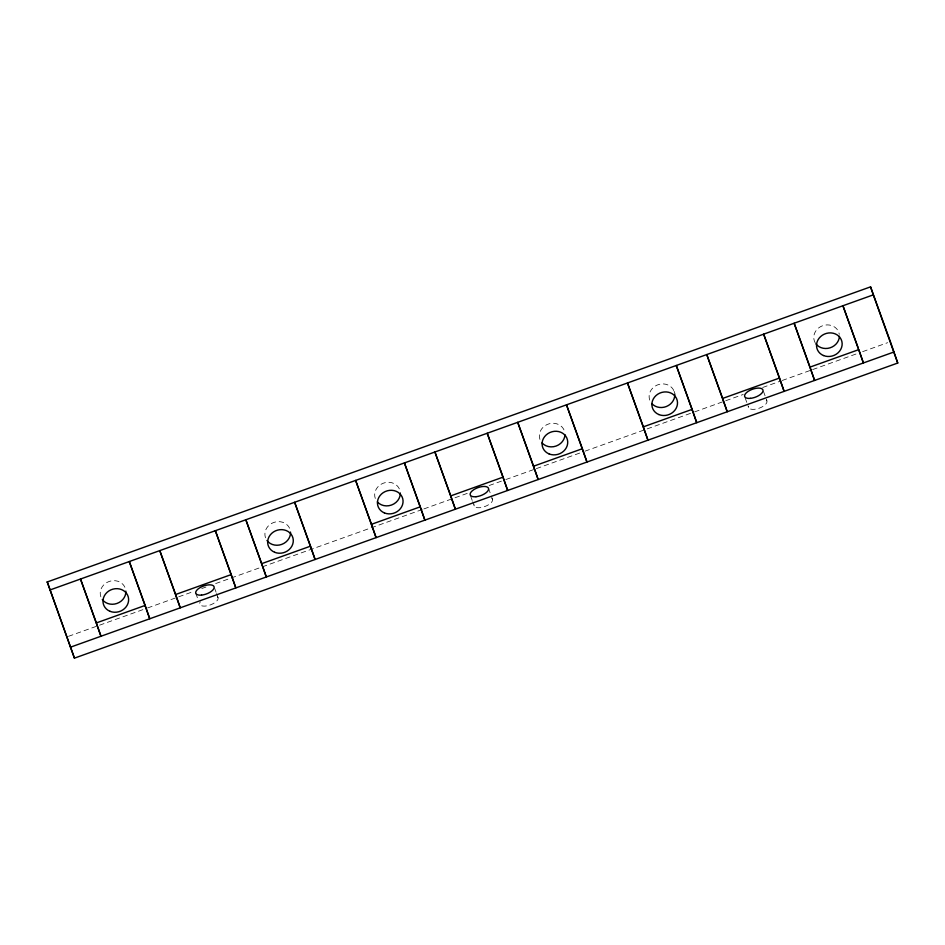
<?xml version="1.0" encoding="UTF-8"?>
<svg xmlns="http://www.w3.org/2000/svg" width="945" height="945" viewBox="0 0 945 945"><rect width="100%" height="100%" fill="white"/><g stroke="black" fill="none" stroke-linecap="round" stroke-linejoin="round"><path stroke-width="0.71" stroke-dasharray="4.72 3.54" d="M68.477 636.328L146.227 608.45M147.621 607.954L193.441 591.535M201.769 588.546L205.927 587.058M215.649 583.573L422.521 509.414M423.903 508.918L468.342 492.995M489.167 485.529L504.429 480.06M505.823 479.552L534.976 469.11M536.37 468.614L583.573 451.686M584.967 451.19L693.252 412.374M694.646 411.878L743.242 394.455M762.674 387.485L780.724 381.024M782.117 380.516L811.271 370.074M812.653 369.578L857.08 353.643M862.643 351.658L887.627 342.692M763.454 391.336L766.927 400.94M745.156 397.904L748.629 407.496M488.518 488.341L492.487 499.314M470.716 496.267L472.205 500.389M472.701 501.76L474.189 505.87M214.574 588.085L216.062 592.196M216.559 593.566L218.047 597.689M195.78 593.271L197.765 598.764M674.128 391.348L675.037 394.006M217.385 596.767A9.722 4.229 -19.9 0 1 209.069 605.355A9.722 4.229 -19.9 0 1 200.293 601.8M491.825 498.393A9.722 4.229 -19.9 0 1 484.714 506.591A9.722 4.229 -19.9 0 1 474.142 504.724M766.253 400.018A9.722 4.229 -19.9 0 1 759.154 408.216A9.722 4.229 -19.9 0 1 748.582 406.35M100.855 596.838A12.958 11.671 -19 0 1 109.088 581.494A12.958 11.671 -19 0 1 125.248 588.085M265.521 537.811A12.958 11.671 -19 0 1 273.743 522.467A12.958 11.671 -19 0 1 289.914 529.07M375.295 498.464A12.958 11.671 -19 0 1 385.147 482.647A12.958 11.671 -19 0 1 400.302 492.711M539.949 439.437A12.958 11.671 -19 0 1 549.258 423.762A12.958 11.671 -19 0 1 564.85 432.668M649.735 400.089A12.958 11.671 -19 0 1 659.043 384.402A12.958 11.671 -19 0 1 674.624 393.321M815.263 342.905A12.958 11.671 -19 0 1 822.622 325.73A12.958 11.671 -19 0 1 839.29 334.294"/><path stroke-width="1.42" d="M47.25 581.966L870.558 286.855L890.403 341.7L897.75 363.034L74.442 658.145L47.25 581.966L74.442 658.145M50.002 589.963L873.322 294.852L870.558 286.855M96.378 622.92L80.502 579.037L100.961 636.245L96.378 622.92L145.164 605.426L129.288 561.543L149.747 618.762L145.164 605.426M175.652 594.499L159.776 550.616L180.247 607.824L175.652 594.499L231.23 574.584L215.354 530.7L235.825 587.908L231.23 574.584M261.718 563.645L245.842 519.762L266.313 576.982L261.718 563.645L310.515 546.163L294.639 502.279L315.098 559.487L310.515 546.163M371.503 524.298L355.627 480.414L376.086 537.634L371.503 524.298L420.289 506.815L404.413 462.932L424.884 520.14L420.289 506.815M450.777 495.877L434.913 451.993L455.372 509.213L450.777 495.877L503.083 477.13L487.218 433.247L507.678 490.455L503.083 477.13M533.582 466.204L517.706 422.32L538.166 479.528L533.582 466.204L582.368 448.71L566.492 404.826L586.963 462.046L582.368 448.71M643.356 426.845L627.48 382.973L647.951 440.181L643.356 426.845L692.142 409.362L676.277 365.479L696.737 422.687L692.142 409.362M722.641 398.436L706.765 354.552L727.237 411.76L722.641 398.436L779.53 378.035L763.654 334.152L784.126 391.372L779.53 378.035M810.019 367.109L794.143 323.225L814.614 380.445L810.019 367.109L858.816 349.615L863.399 362.951L842.94 305.743L858.32 348.244M70.473 647.183L893.781 352.06L897.75 363.034M873.322 294.852L893.781 352.06M125.862 591.074A12.958 11.671 -19 0 1 117.026 603.43A12.958 11.671 -19 0 1 102.296 599.52M290.517 532.059A12.958 11.671 -19 0 1 281.681 544.414A12.958 11.671 -19 0 1 266.962 540.505M400.314 493.727A12.958 11.671 -19 0 1 391.454 505.055A12.958 11.671 -19 0 1 377.386 501.949M564.968 434.712A12.958 11.671 -19 0 1 556.121 446.04A12.958 11.671 -19 0 1 542.04 442.921M674.73 394.337A12.958 11.671 -19 0 1 666.426 406.492A12.958 11.671 -19 0 1 651.826 403.574M839.408 336.337A12.958 11.671 -19 0 1 830.017 347.843A12.958 11.671 -19 0 1 815.83 343.756M201.557 595.102A9.722 4.229 -19.9 0 0 214.078 586.715A9.722 4.229 -19.9 0 0 199.171 588.168A9.722 4.229 -19.9 0 0 201.557 595.102M750.424 398.353A9.722 4.229 -19.9 0 0 762.958 389.966A9.722 4.229 -19.9 0 0 748.038 391.431A9.722 4.229 -19.9 0 0 750.424 398.353M475.985 496.727A9.722 4.229 -19.9 0 0 488.518 488.341A9.722 4.229 -19.9 0 0 473.61 489.793A9.722 4.229 -19.9 0 0 475.985 496.727M823.52 355.544A12.958 11.671 -19 0 0 842.149 343.307A12.958 11.671 -19 0 0 822.351 335.227A12.958 11.671 -19 0 0 823.52 355.544M658.866 414.56A12.958 11.671 -19 0 0 677.494 402.334A12.958 11.671 -19 0 0 657.696 394.254A12.958 11.671 -19 0 0 658.866 414.56M549.08 453.919A12.958 11.671 -19 0 0 567.709 441.681A12.958 11.671 -19 0 0 547.911 433.601A12.958 11.671 -19 0 0 549.08 453.919M384.426 512.934A12.958 11.671 -19 0 0 403.054 500.708A12.958 11.671 -19 0 0 383.257 492.628A12.958 11.671 -19 0 0 384.426 512.934M274.652 552.282A12.958 11.671 -19 0 0 293.281 540.056A12.958 11.671 -19 0 0 273.471 531.976A12.958 11.671 -19 0 0 274.652 552.282M109.986 611.309A12.958 11.671 -19 0 0 128.614 599.071A12.958 11.671 -19 0 0 108.817 590.991A12.958 11.671 -19 0 0 109.986 611.309"/></g></svg>
